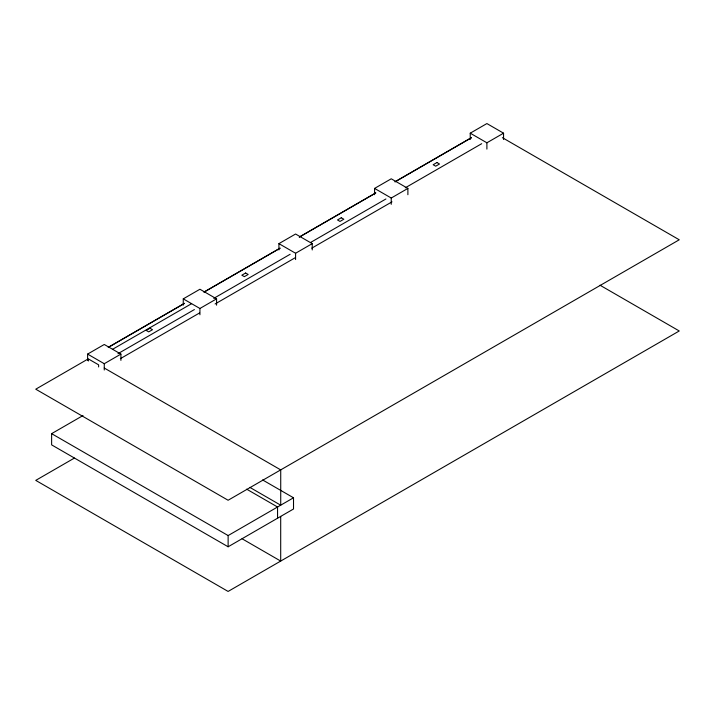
<?xml version="1.0" encoding="UTF-8"?>
<svg xmlns="http://www.w3.org/2000/svg" width="715" height="715" viewBox="0 0 715 715"><rect width="100%" height="100%" fill="white"/><g stroke="black" fill="none" stroke-linecap="round" stroke-linejoin="round"><path stroke-width="1.07" d="M87.605 360.396L87.605 354.095L104.265 344.478L120.915 354.095L120.915 360.396M183.263 305.171L183.263 298.861L199.923 289.244L216.573 298.861L216.573 305.171M278.921 249.946L278.921 243.636L295.581 234.019L312.232 243.636L312.232 249.946M374.58 194.712L374.58 188.411L391.239 178.795L407.89 188.411L407.89 194.712M470.238 139.488L470.238 133.178L486.897 123.561L503.557 133.178L503.557 139.488M87.918 359.073L35.75 389.192L228.103 500.25L679.25 239.784L502.359 137.655M108.206 347.365L184.524 303.303M203.847 292.149L280.164 248.087M299.487 236.933L375.804 192.871M395.118 181.708L471.444 137.646M108.662 347.195L184.113 303.625M204.427 291.899L279.887 248.337M299.228 237.166L375.652 193.05M395.002 181.878L471.417 137.754M112.586 349.286L191.593 303.669M117.966 353.684L194.391 309.559M213.74 298.387L290.156 254.272M310.471 242.537L385.921 198.976M405.271 187.804L481.696 143.688M87.605 354.095L104.265 363.712L120.915 354.095M183.263 298.861L199.923 308.478L216.573 298.861M278.921 243.636L295.581 253.253L312.232 243.636M374.58 188.411L391.239 198.028L407.89 188.411M470.238 133.178L486.897 142.794L503.557 133.178M120.361 358.671L199.637 312.911M215.099 303.973L295.34 257.65M311.776 248.159L392.017 201.836M262.611 479.944L293.516 497.783L293.516 509L228.13 546.778L51.623 444.873L51.623 433.656L83.003 415.54M74.396 458.074L35.75 480.382L228.103 591.439L679.25 330.974L599.992 285.205M228.13 546.778L228.13 535.562L293.516 497.783M104.22 367.993L280.727 469.898L280.727 505.201L249.866 487.38M246.639 489.158L277.572 507.015M242.072 538.761L280.7 561.069L280.7 516.4M51.623 433.656L228.13 535.562M486.897 142.794L486.897 149.104M391.239 198.028L391.239 204.329M295.581 253.253L295.581 259.563M277.545 507.007L277.572 518.232M199.923 308.478L199.923 314.788M104.265 363.712L104.265 370.013M98.625 366.956L98.625 364.847L88.347 358.921L88.347 361.021M149.971 328.23L146.182 330.419L148.711 331.876L152.501 329.695L149.971 328.23M245.629 273.005L241.84 275.186L244.369 276.651L248.159 274.462L245.629 273.005M341.287 217.771L337.498 219.961L340.036 221.427L343.826 219.237L341.287 217.771M436.945 162.546L433.156 164.736L435.694 166.193L439.484 164.012L436.945 162.546"/></g></svg>
